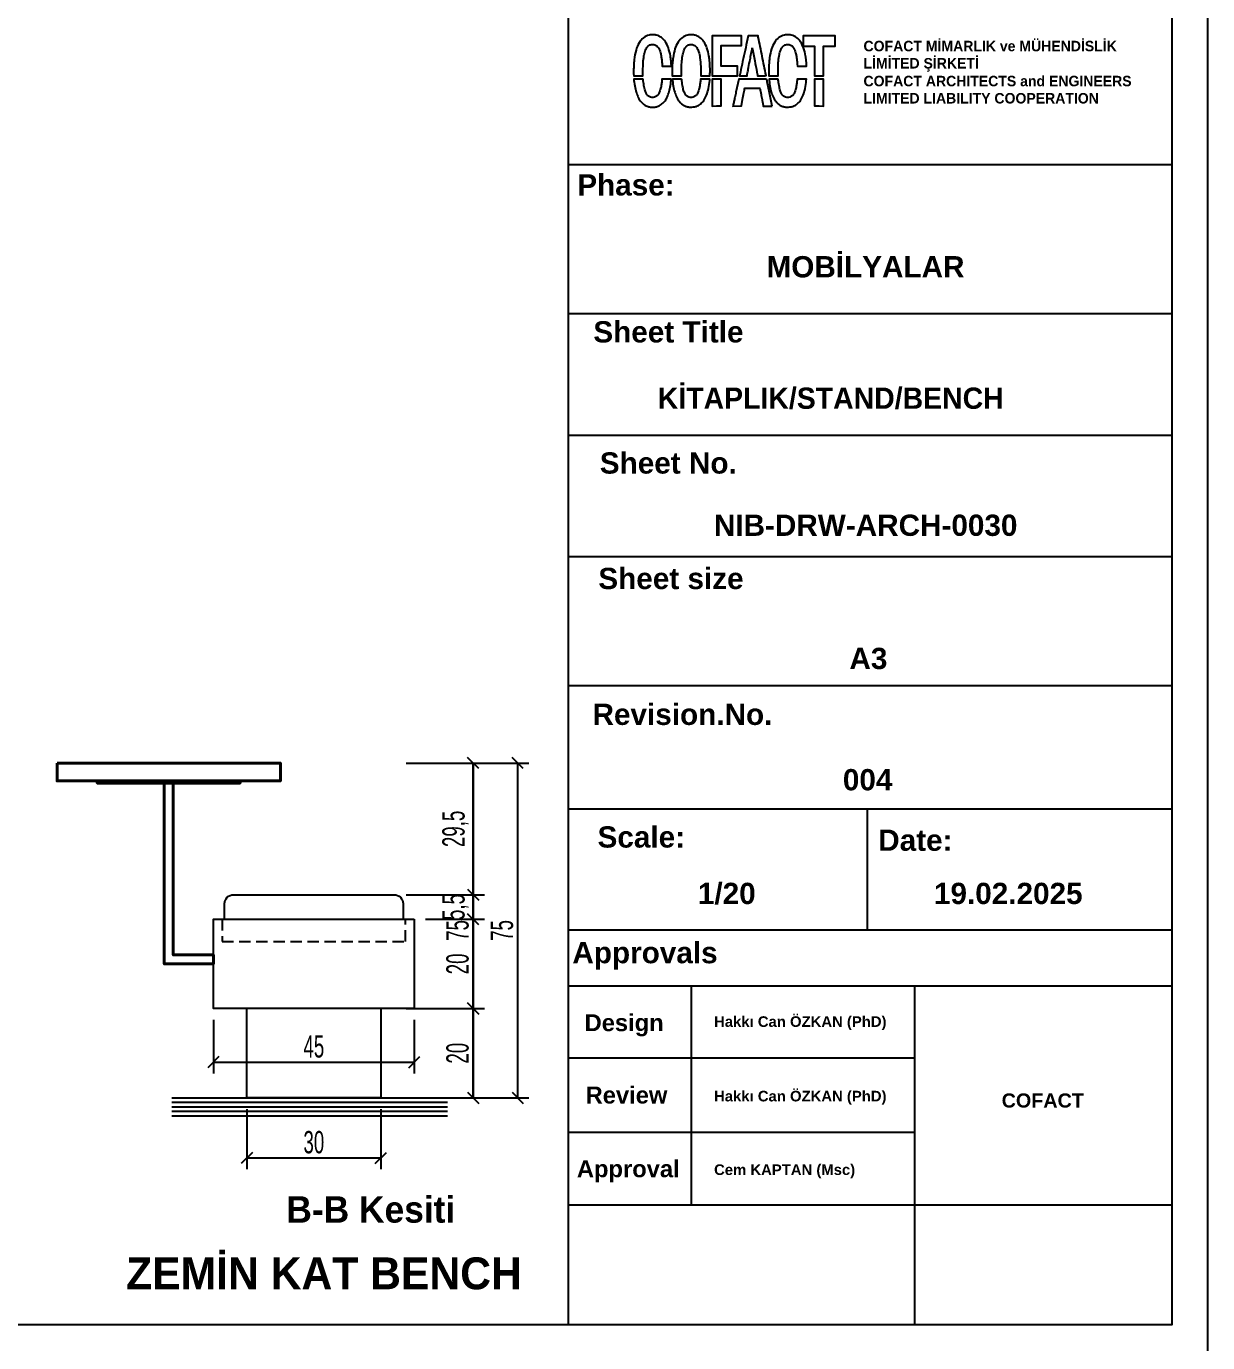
# Model space of a CAD drawing. Header units: millimetres. Extents: x 933584 to 974011, y 4545988 to 4553664.
# Drawn here: x 969076.5 to 969341, y 4551059.4 to 4551354.3 of the extents above; entities that cross this region are included whole.
import ezdxf

# ---------------------------------------------------------------- set-up
doc = ezdxf.new("R2010")
doc.units = ezdxf.units.MM
doc.header["$PDMODE"] = 35
doc.linetypes.add('HIDDEN', pattern=[9.525, 6.35, -3.175])
doc.layers.get('0').update_dxf_attribs({"color": 255})
doc.layers.get('Defpoints').update_dxf_attribs({"color": 8})
for name, color, linetype in [('0-DMS-50', 143, 'Continuous'), ('0-LNS-SLN', 6, 'Continuous'), ('0-TXT-XBX_20', 3, 'Continuous')]:
    doc.layers.add(name, color=color, linetype=linetype)
doc.layers.add('2-SPS-IBW', color=5, linetype='Continuous', lineweight=40)
doc.styles.add('Century Gothic_B_3', font='GOTHICB.TTF', dxfattribs={"height": 4})
doc.styles.add('dim_romans_50', font='swissl.ttf', dxfattribs={"width": 0.6, "height": 5})
doc.dimstyles.new('ONK_dim 1_50', dxfattribs={"dimscale": 5, "dimtxt": 4, "dimasz": 0.5, "dimexe": 0.5, "dimexo": 0.5, "dimgap": 0.2, "dimtad": 1, "dimdec": 1, "dimrnd": 0.5, "dimzin": 9, "dimtxsty": 'dim_romans_50', "dimblk": 'OBLIQUE', "dimcen": 1, "dimclre": 256, "dimclrt": 256, "dimazin": 2, "dimtfac": 1, "dimtdec": 1, "dimtix": 1, "dimtmove": 2, "dimatfit": 3, "dimldrblk": 'OBLIQUE', "dimfxl": 3, "dimfxlon": 1, "dimarcsym": 0})

# ---------------------------------------------------------------- blocks, each defined once
blk = doc.blocks.new('_Oblique')
at = {"color": 0, "linetype": 'ByBlock', "lineweight": -2}
blk.add_line((-0.5, -0.5), (0.5, 0.5), dxfattribs=at)
blk = doc.blocks.new('*D2620')
at = {"layer": '0-DMS-50', "lineweight": -2}
for p, q in [((969118.36, 4551131.74), (969118.36, 4551119.73)), ((969163.36, 4551131.74), (969163.36, 4551119.73))]:
    blk.add_line(p, q, dxfattribs=at)
at = {"layer": '0-DMS-50', "color": 0, "lineweight": -2}
blk.add_line((969118.36, 4551122.23), (969163.36, 4551122.23), dxfattribs=at)
at = {"layer": 'Defpoints', "color": 0}
for p in [(969118.36, 4551134.24), (969163.36, 4551134.24), (969163.36, 4551122.23)]:
    blk.add_point(p, dxfattribs=at)
at = {"layer": '0-DMS-50', "color": 0, "linetype": 'ByBlock', "lineweight": -2, "xscale": 2.5, "yscale": 2.5, "zscale": 2.5, "rotation": 180}
blk.add_blockref('_Oblique', (969118.36, 4551122.23), dxfattribs=at)
at = {"layer": '0-DMS-50', "color": 0, "linetype": 'ByBlock', "lineweight": -2, "xscale": 2.5, "yscale": 2.5, "zscale": 2.5}
blk.add_blockref('_Oblique', (969163.36, 4551122.23), dxfattribs=at)
at = {"layer": '0-DMS-50', "insert": (969140.86, 4551125.73), "char_height": 5, "attachment_point": 5, "style": 'dim_romans_50'}
blk.add_mtext('45', dxfattribs=at)
blk = doc.blocks.new('*D2621')
at = {"layer": '0-DMS-50', "lineweight": -2}
for p, q in [((969125.86, 4551111.74), (969125.86, 4551098.28)), ((969155.86, 4551111.74), (969155.86, 4551098.28))]:
    blk.add_line(p, q, dxfattribs=at)
at = {"layer": '0-DMS-50', "color": 0, "lineweight": -2}
blk.add_line((969125.86, 4551100.78), (969155.86, 4551100.78), dxfattribs=at)
at = {"layer": 'Defpoints', "color": 0}
for p in [(969125.86, 4551114.24), (969155.86, 4551114.24), (969155.86, 4551100.78)]:
    blk.add_point(p, dxfattribs=at)
at = {"layer": '0-DMS-50', "color": 0, "linetype": 'ByBlock', "lineweight": -2, "xscale": 2.5, "yscale": 2.5, "zscale": 2.5, "rotation": 180}
blk.add_blockref('_Oblique', (969125.86, 4551100.78), dxfattribs=at)
at = {"layer": '0-DMS-50', "color": 0, "linetype": 'ByBlock', "lineweight": -2, "xscale": 2.5, "yscale": 2.5, "zscale": 2.5}
blk.add_blockref('_Oblique', (969155.86, 4551100.78), dxfattribs=at)
at = {"layer": '0-DMS-50', "insert": (969140.86, 4551104.28), "char_height": 5, "attachment_point": 5, "style": 'dim_romans_50'}
blk.add_mtext('30', dxfattribs=at)
blk = doc.blocks.new('*D2622')
at = {"layer": '0-DMS-50', "lineweight": -2}
for p, q in [((969161.56, 4551134.24), (969179.06, 4551134.24)), ((969161.56, 4551114.24), (969179.06, 4551114.24))]:
    blk.add_line(p, q, dxfattribs=at)
at = {"layer": '0-DMS-50', "color": 0, "lineweight": -2}
blk.add_line((969176.56, 4551114.24), (969176.56, 4551134.24), dxfattribs=at)
at = {"layer": 'Defpoints', "color": 0}
for p in [(969155.86, 4551134.24), (969176.56, 4551134.24), (969155.86, 4551114.24)]:
    blk.add_point(p, dxfattribs=at)
at = {"layer": '0-DMS-50', "color": 0, "linetype": 'ByBlock', "lineweight": -2, "xscale": 2.5, "yscale": 2.5, "zscale": 2.5}
for p, rotation in [((969176.56, 4551134.24), 90), ((969176.56, 4551114.24), 270)]:
    blk.add_blockref('_Oblique', p, dxfattribs=dict(at, rotation=rotation))
at = {"layer": '0-DMS-50', "insert": (969173.06, 4551124.24), "char_height": 5, "attachment_point": 5, "rotation": 90, "style": 'dim_romans_50'}
blk.add_mtext('20', dxfattribs=at)
blk = doc.blocks.new('*D2623')
at = {"layer": '0-DMS-50', "lineweight": -2}
for p, q in [((969165.86, 4551154.24), (969179.06, 4551154.24)), ((969161.56, 4551134.24), (969179.06, 4551134.24))]:
    blk.add_line(p, q, dxfattribs=at)
at = {"layer": '0-DMS-50', "color": 0, "lineweight": -2}
blk.add_line((969176.56, 4551134.24), (969176.56, 4551154.24), dxfattribs=at)
at = {"layer": 'Defpoints', "color": 0}
for p in [(969163.36, 4551154.24), (969176.56, 4551154.24), (969155.86, 4551134.24)]:
    blk.add_point(p, dxfattribs=at)
at = {"layer": '0-DMS-50', "color": 0, "linetype": 'ByBlock', "lineweight": -2, "xscale": 2.5, "yscale": 2.5, "zscale": 2.5}
for p, rotation in [((969176.56, 4551154.24), 90), ((969176.56, 4551134.24), 270)]:
    blk.add_blockref('_Oblique', p, dxfattribs=dict(at, rotation=rotation))
at = {"layer": '0-DMS-50', "insert": (969173.06, 4551144.24), "char_height": 5, "attachment_point": 5, "rotation": 90, "style": 'dim_romans_50'}
blk.add_mtext('20', dxfattribs=at)
blk = doc.blocks.new('*D2624')
at = {"layer": '0-DMS-50', "color": 0, "lineweight": -2}
for p, q in [((969176.56, 4551159.74), (969176.56, 4551162.24)), ((969176.56, 4551154.24), (969176.56, 4551159.74)), ((969176.56, 4551154.24), (969176.56, 4551151.74))]:
    blk.add_line(p, q, dxfattribs=at)
at = {"layer": '0-DMS-50', "lineweight": -2}
for p, q in [((969161.56, 4551159.74), (969179.06, 4551159.74)), ((969165.86, 4551154.24), (969179.06, 4551154.24))]:
    blk.add_line(p, q, dxfattribs=at)
at = {"layer": 'Defpoints', "color": 0}
for p in [(969140.86, 4551159.74), (969176.56, 4551159.74), (969163.36, 4551154.24)]:
    blk.add_point(p, dxfattribs=at)
at = {"layer": '0-DMS-50', "color": 0, "linetype": 'ByBlock', "lineweight": -2, "xscale": 2.5, "yscale": 2.5, "zscale": 2.5}
for p, rotation in [((969176.56, 4551159.74), 270), ((969176.56, 4551154.24), 90)]:
    blk.add_blockref('_Oblique', p, dxfattribs=dict(at, rotation=rotation))
at = {"layer": '0-DMS-50', "insert": (969172.59, 4551156.99), "char_height": 5, "attachment_point": 5, "rotation": 90, "style": 'dim_romans_50'}
blk.add_mtext('5,5', dxfattribs=at)
blk = doc.blocks.new('*D2625')
at = {"layer": '0-DMS-50', "lineweight": -2}
for p, q in [((969161.56, 4551189.24), (969179.06, 4551189.24)), ((969161.56, 4551159.74), (969179.06, 4551159.74))]:
    blk.add_line(p, q, dxfattribs=at)
at = {"layer": '0-DMS-50', "color": 0, "lineweight": -2}
blk.add_line((969176.56, 4551159.74), (969176.56, 4551189.24), dxfattribs=at)
at = {"layer": 'Defpoints', "color": 0}
for p in [(969133.36, 4551189.24), (969176.56, 4551189.24), (969140.86, 4551159.74)]:
    blk.add_point(p, dxfattribs=at)
at = {"layer": '0-DMS-50', "color": 0, "linetype": 'ByBlock', "lineweight": -2, "xscale": 2.5, "yscale": 2.5, "zscale": 2.5}
for p, rotation in [((969176.56, 4551189.24), 90), ((969176.56, 4551159.74), 270)]:
    blk.add_blockref('_Oblique', p, dxfattribs=dict(at, rotation=rotation))
at = {"layer": '0-DMS-50', "insert": (969172.59, 4551174.49), "char_height": 5, "attachment_point": 5, "rotation": 90, "style": 'dim_romans_50'}
blk.add_mtext('29,5', dxfattribs=at)
blk = doc.blocks.new('*D2626')
at = {"layer": '0-DMS-50', "lineweight": -2}
for p, q in [((969161.56, 4551189.24), (969179.06, 4551189.24)), ((969161.56, 4551114.24), (969179.06, 4551114.24))]:
    blk.add_line(p, q, dxfattribs=at)
at = {"layer": '0-DMS-50', "color": 0, "lineweight": -2}
blk.add_line((969176.56, 4551189.24), (969176.56, 4551114.24), dxfattribs=at)
at = {"layer": 'Defpoints', "color": 0}
for p in [(969133.36, 4551189.24), (969125.86, 4551114.24), (969176.56, 4551114.24)]:
    blk.add_point(p, dxfattribs=at)
at = {"layer": '0-DMS-50', "color": 0, "linetype": 'ByBlock', "lineweight": -2, "xscale": 2.5, "yscale": 2.5, "zscale": 2.5}
for p, rotation in [((969176.56, 4551189.24), 90), ((969176.56, 4551114.24), 270)]:
    blk.add_blockref('_Oblique', p, dxfattribs=dict(at, rotation=rotation))
at = {"layer": '0-DMS-50', "insert": (969173.06, 4551151.74), "char_height": 5, "attachment_point": 5, "rotation": 90, "style": 'dim_romans_50'}
blk.add_mtext('75', dxfattribs=at)
blk = doc.blocks.new('*D2627')
at = {"layer": '0-DMS-50', "lineweight": -2}
for p, q in [((969173.79, 4551189.24), (969189.01, 4551189.24)), ((969173.79, 4551114.24), (969189.01, 4551114.24))]:
    blk.add_line(p, q, dxfattribs=at)
at = {"layer": '0-DMS-50', "color": 0, "lineweight": -2}
blk.add_line((969186.51, 4551114.24), (969186.51, 4551189.24), dxfattribs=at)
at = {"layer": 'Defpoints', "color": 0}
for p in [(969171.29, 4551189.24), (969186.51, 4551189.24), (969171.29, 4551114.24)]:
    blk.add_point(p, dxfattribs=at)
at = {"layer": '0-DMS-50', "color": 0, "linetype": 'ByBlock', "lineweight": -2, "xscale": 2.5, "yscale": 2.5, "zscale": 2.5}
for p, rotation in [((969186.51, 4551189.24), 90), ((969186.51, 4551114.24), 270)]:
    blk.add_blockref('_Oblique', p, dxfattribs=dict(at, rotation=rotation))
at = {"layer": '0-DMS-50', "insert": (969183.01, 4551151.74), "char_height": 5, "attachment_point": 5, "rotation": 90, "style": 'dim_romans_50'}
blk.add_mtext('75', dxfattribs=at)

msp = doc.modelspace()

# ---------------------------------------------------------------- linework, layer by layer
at = {"color": 0}
for p, q in [((969333.03, 4551323.25), (969197.81, 4551323.25)), ((969197.81, 4551289.94), (969333.03, 4551289.94)), ((969333.03, 4551262.58), (969197.81, 4551262.58)), ((969333.03, 4551235.4), (969197.81, 4551235.4)), ((969333.03, 4551206.51), (969197.81, 4551206.51)), ((969333.03, 4551178.91), (969197.81, 4551178.91)), ((969264.8, 4551178.91), (969264.8, 4551151.82)), ((969333.03, 4551151.82), (969197.81, 4551151.82)), ((969333.03, 4551139.28), (969197.81, 4551139.28)), ((969225.35, 4551139.28), (969225.35, 4551090.18)), ((969275.35, 4551139.28), (969275.35, 4551109.85)), ((969197.81, 4551123.23), (969275.35, 4551123.23)), ((969275.35, 4551109.85), (969275.35, 4551063.4)), ((969197.81, 4551106.54), (969275.35, 4551106.54)), ((969333.03, 4551090.18), (969197.81, 4551090.18))]:
    msp.add_line(p, q, dxfattribs=at)
for points in [[(968501.03, 4551655.4), (969341.03, 4551655.4), (969341.03, 4551055.4), (968501.03, 4551055.4)], [(968509.03, 4551647.4), (969333.03, 4551647.4), (969333.03, 4551063.4), (968509.03, 4551063.4)], [(969230.08, 4551347.65), (969230.08, 4551343.2), (969232.91, 4551343.2), (969235.73, 4551343.2), (969235.73, 4551344.25), (969235.73, 4551345.31), (969233.9, 4551345.31), (969232.07, 4551345.31), (969232.07, 4551347.63), (969232.07, 4551349.96), (969234.36, 4551349.96), (969236.65, 4551349.96), (969236.65, 4551351.03), (969236.65, 4551352.11), (969233.36, 4551352.11), (969230.08, 4551352.11)], [(969250.41, 4551350.97), (969250.41, 4551349.84), (969251.7, 4551349.84), (969252.99, 4551349.84), (969252.99, 4551346.52), (969252.99, 4551343.2), (969253.99, 4551343.2), (969254.98, 4551343.2), (969254.98, 4551346.52), (969254.98, 4551349.84), (969256.29, 4551349.84), (969257.61, 4551349.84), (969257.61, 4551350.97), (969257.61, 4551352.11), (969254.01, 4551352.11), (969250.41, 4551352.11)], [(969230.08, 4551339.4), (969230.08, 4551336.4), (969231.07, 4551336.41), (969232.05, 4551336.42), (969232.06, 4551339.41), (969232.07, 4551342.4), (969231.08, 4551342.4), (969230.08, 4551342.4)], [(969253, 4551339.41), (969253.01, 4551336.42), (969254, 4551336.41), (969254.98, 4551336.4), (969254.98, 4551339.4), (969254.98, 4551342.4), (969253.99, 4551342.4), (969252.99, 4551342.4)]]:
    msp.add_lwpolyline(points, close=True, dxfattribs=at)
msp.add_lwpolyline([(969197.81, 4551647.4), (969197.81, 4551063.4)], dxfattribs=at)
for points in [[(969215.94, 4551352.3, 0.11064), (969214.7, 4551351.7, 0.089568), (969213.72, 4551350.59, 0.069833), (969213.02, 4551348.94, 0.037138), (969212.6, 4551346.76, 0.013582), (969212.55, 4551346.1, 0.005436), (969212.5, 4551345.2, 0.005261), (969212.47, 4551344.31, 0.017635), (969212.48, 4551343.72), (969212.51, 4551343.2), (969213.53, 4551343.2), (969214.55, 4551343.2), (969214.56, 4551344.4, -0.01557), (969214.62, 4551346.17, -0.027157), (969214.79, 4551347.62, -0.033018), (969215.07, 4551348.76, -0.079442), (969215.46, 4551349.54, -0.009072), (969215.58, 4551349.69, -0.030827), (969215.67, 4551349.79, -0.031813), (969215.76, 4551349.87, -0.010138), (969215.91, 4551349.99, -0.089655), (969216.21, 4551350.13, -0.05192), (969216.61, 4551350.19, -0.051218), (969217.02, 4551350.17, -0.076363), (969217.36, 4551350.07, -0.070873), (969217.68, 4551349.85, -0.052254), (969217.97, 4551349.53, -0.046256), (969218.21, 4551349.12, -0.033841), (969218.4, 4551348.62, -0.02482), (969218.55, 4551348.06, -0.012371), (969218.68, 4551347.34, -0.011745), (969218.78, 4551346.55, -0.011909), (969218.85, 4551345.75), (969218.88, 4551345.31), (969219.91, 4551345.31), (969220.93, 4551345.31), (969220.93, 4551345.47, 0.020953), (969220.92, 4551345.84, 0.004455), (969220.86, 4551346.47, 0.00493), (969220.79, 4551347.12, 0.011284), (969220.71, 4551347.61, 0.038093), (969220.26, 4551349.41, 0.067383), (969219.59, 4551350.79, 0.083303), (969218.7, 4551351.74, 0.099908), (969217.6, 4551352.27, 0.02201), (969217.42, 4551352.31, 0.020762), (969217.24, 4551352.33, 0.015695), (969217.02, 4551352.34, 0.005906), (969216.7, 4551352.34, 0.00548), (969216.46, 4551352.34, 0.006399), (969216.23, 4551352.33, 0.005718), (969216.04, 4551352.31, 0.038226)], [(969224.57, 4551352.3, 0.105194), (969223.39, 4551351.74, 0.087054), (969222.44, 4551350.72, 0.069549), (969221.74, 4551349.21, 0.038701), (969221.3, 4551347.23, 0.014261), (969221.2, 4551346.4, 0.008448), (969221.13, 4551345.4, 0.008433), (969221.1, 4551344.43, 0.018733), (969221.12, 4551343.69), (969221.14, 4551343.2), (969222.16, 4551343.2), (969223.18, 4551343.2), (969223.19, 4551344.4, -0.01557), (969223.25, 4551346.17, -0.027157), (969223.42, 4551347.62, -0.033018), (969223.7, 4551348.76, -0.079442), (969224.09, 4551349.54, -0.009072), (969224.21, 4551349.69, -0.030827), (969224.3, 4551349.79, -0.031813), (969224.39, 4551349.87, -0.010138), (969224.54, 4551349.99, -0.089655), (969224.84, 4551350.13, -0.05192), (969225.24, 4551350.19, -0.051218), (969225.65, 4551350.17, -0.076363), (969225.99, 4551350.07, -0.136443), (969226.6, 4551349.53, -0.067108), (969227.04, 4551348.59, -0.045937), (969227.34, 4551347.21, -0.018323), (969227.5, 4551345.29, -0.004967), (969227.52, 4551344.89, -0.003937), (969227.53, 4551344.47, -0.00398), (969227.53, 4551344.07, -0.009912), (969227.52, 4551343.78), (969227.5, 4551343.2), (969228.52, 4551343.2), (969229.55, 4551343.2), (969229.58, 4551343.7, 0.018366), (969229.59, 4551344.57, 0.009634), (969229.55, 4551345.65, 0.009631), (969229.46, 4551346.72, 0.017297), (969229.35, 4551347.61, 0.038062), (969228.9, 4551349.41, 0.067387), (969228.22, 4551350.79, 0.08333), (969227.33, 4551351.74, 0.099909), (969226.23, 4551352.27, 0.02201), (969226.05, 4551352.31, 0.020762), (969225.87, 4551352.33, 0.015695), (969225.65, 4551352.34, 0.005906), (969225.33, 4551352.34, 0.00548), (969225.09, 4551352.34, 0.006399), (969224.86, 4551352.33, 0.005718), (969224.67, 4551352.31, 0.038226)], [(969239.05, 4551349.47, 0.00001), (969239.6, 4551346.55, 0.000084), (969240.08, 4551343.98, 0.003215), (969240.19, 4551343.41), (969240.23, 4551343.2), (969241.18, 4551343.2, 0.001355), (969241.55, 4551343.2, 0.00226), (969241.85, 4551343.2, 0.000206), (969242.13, 4551343.21, 0.409743), (969242.13, 4551343.21, 0.049641), (969242.13, 4551343.24, 0.000001), (969241.26, 4551347.58, 0.000006), (969240.4, 4551351.85, 0.007694), (969240.36, 4551352.02), (969240.34, 4551352.11), (969239.24, 4551352.11), (969238.14, 4551352.11), (969237.85, 4551350.78, -0.000077), (969237.3, 4551348.24, -0.000085), (969236.76, 4551345.77, -0.000009), (969236.25, 4551343.41, -0.006923), (969236.22, 4551343.29), (969236.2, 4551343.2), (969237.88, 4551343.2, 0.000143), (969238, 4551343.83, 0.00034), (969238.1, 4551344.38, 0.000221), (969238.22, 4551345.01, -0.000266), (969238.55, 4551346.81, -0.000578), (969238.81, 4551348.19, -0.000087)], [(969246.21, 4551352.3, 0.105194), (969245.02, 4551351.74, 0.087054), (969244.07, 4551350.72, 0.069549), (969243.37, 4551349.21, 0.038701), (969242.93, 4551347.23, 0.014261), (969242.84, 4551346.4, 0.008448), (969242.77, 4551345.4, 0.008433), (969242.74, 4551344.43, 0.018733), (969242.75, 4551343.69), (969242.78, 4551343.2), (969243.8, 4551343.2), (969244.82, 4551343.2), (969244.82, 4551344.4, -0.01557), (969244.88, 4551346.17, -0.027157), (969245.06, 4551347.62, -0.033018), (969245.34, 4551348.76, -0.079442), (969245.73, 4551349.54, -0.009072), (969245.85, 4551349.69, -0.030827), (969245.93, 4551349.79, -0.031813), (969246.03, 4551349.87, -0.010138), (969246.18, 4551349.99, -0.089655), (969246.48, 4551350.13, -0.05192), (969246.88, 4551350.19, -0.051218), (969247.29, 4551350.17, -0.076363), (969247.63, 4551350.07, -0.070873), (969247.95, 4551349.85, -0.052254), (969248.23, 4551349.53, -0.046256), (969248.48, 4551349.12, -0.033841), (969248.67, 4551348.62, -0.02482), (969248.81, 4551348.06, -0.012371), (969248.95, 4551347.34, -0.011745), (969249.05, 4551346.55, -0.011909), (969249.12, 4551345.75), (969249.14, 4551345.31), (969250.17, 4551345.31), (969251.2, 4551345.31), (969251.2, 4551345.47, 0.020953), (969251.19, 4551345.84, 0.004455), (969251.13, 4551346.47, 0.00493), (969251.05, 4551347.12, 0.011284), (969250.98, 4551347.61, 0.038093), (969250.53, 4551349.41, 0.067383), (969249.86, 4551350.79, 0.083303), (969248.97, 4551351.74, 0.099908), (969247.86, 4551352.27, 0.02201), (969247.69, 4551352.31, 0.020762), (969247.51, 4551352.33, 0.015695), (969247.28, 4551352.34, 0.005906), (969246.97, 4551352.34, 0.00548), (969246.73, 4551352.34, 0.006399), (969246.5, 4551352.33, 0.005718), (969246.31, 4551352.31, 0.038226)], [(969212.56, 4551342.11, 0.025038), (969212.79, 4551340.53, 0.036131), (969213.16, 4551339.17, 0.041565), (969213.66, 4551338.04, 0.063352), (969214.29, 4551337.18, 0.028049), (969214.61, 4551336.87, 0.034689), (969214.95, 4551336.63, 0.034905), (969215.31, 4551336.43, 0.029004), (969215.72, 4551336.27, 0.021923), (969215.92, 4551336.22, 0.031789), (969216.09, 4551336.19, 0.019677), (969216.32, 4551336.18, 0.003659), (969216.74, 4551336.18, 0.003627), (969217.15, 4551336.18, 0.019229), (969217.38, 4551336.19, 0.031747), (969217.55, 4551336.22, 0.024514), (969217.73, 4551336.27, 0.035022), (969218.2, 4551336.46, 0.037328), (969218.63, 4551336.71, 0.037367), (969219.01, 4551337.02, 0.035245), (969219.36, 4551337.39, 0.053473), (969219.91, 4551338.26, 0.03772), (969220.34, 4551339.33, 0.032588), (969220.67, 4551340.62, 0.021334), (969220.88, 4551342.13), (969220.9, 4551342.4), (969219.87, 4551342.4), (969218.83, 4551342.4), (969218.81, 4551342.13, -0.0074), (969218.77, 4551341.75, -0.005344), (969218.71, 4551341.31, -0.005411), (969218.64, 4551340.9, -0.010609), (969218.58, 4551340.57, -0.034422), (969218.3, 4551339.59, -0.07643), (969217.93, 4551338.91, -0.102726), (969217.45, 4551338.5, -0.109019), (969216.86, 4551338.32, -0.095932), (969216.22, 4551338.39, -0.113527), (969215.69, 4551338.7, -0.092498), (969215.28, 4551339.27, -0.04608), (969214.97, 4551340.11, -0.017297), (969214.85, 4551340.63, -0.007909), (969214.73, 4551341.31, -0.007223), (969214.64, 4551341.98, -0.03219), (969214.61, 4551342.37, 0.402781), (969214.6, 4551342.38, 0.001238), (969214.31, 4551342.39, 0.005463), (969213.98, 4551342.4, 0.003096), (969213.57, 4551342.4), (969212.53, 4551342.4)], [(969221.19, 4551342.11, 0.025038), (969221.42, 4551340.53, 0.036131), (969221.79, 4551339.17, 0.041565), (969222.29, 4551338.04, 0.063352), (969222.92, 4551337.18, 0.047265), (969223.48, 4551336.69, 0.06438), (969224.07, 4551336.37, 0.06177), (969224.74, 4551336.2, 0.039412), (969225.54, 4551336.17, 0.027569), (969226.11, 4551336.22, 0.048064), (969226.56, 4551336.33, 0.049711), (969226.98, 4551336.53, 0.031882), (969227.42, 4551336.83, 0.081131), (969228.19, 4551337.66, 0.052129), (969228.8, 4551338.83, 0.043307), (969229.24, 4551340.32, 0.026621), (969229.51, 4551342.13), (969229.53, 4551342.4), (969228.5, 4551342.4), (969227.46, 4551342.4), (969227.44, 4551342.13, -0.0074), (969227.4, 4551341.75, -0.005344), (969227.34, 4551341.31, -0.005411), (969227.27, 4551340.9, -0.010609), (969227.21, 4551340.57, -0.034422), (969226.93, 4551339.59, -0.07643), (969226.56, 4551338.91, -0.102726), (969226.08, 4551338.5, -0.109019), (969225.49, 4551338.32, -0.095932), (969224.85, 4551338.39, -0.113527), (969224.32, 4551338.7, -0.092498), (969223.91, 4551339.27, -0.04608), (969223.6, 4551340.11, -0.017297), (969223.48, 4551340.63, -0.007909), (969223.36, 4551341.31, -0.007223), (969223.27, 4551341.98, -0.03219), (969223.24, 4551342.37, 0.402781), (969223.23, 4551342.38, 0.001238), (969222.94, 4551342.39, 0.005463), (969222.61, 4551342.4, 0.003096), (969222.2, 4551342.4), (969221.17, 4551342.4)], [(969243.51, 4551336.4, 0.000023), (969242.91, 4551339.37, 0.000048), (969242.35, 4551342.15, 0.022716), (969242.31, 4551342.33, 0.319618), (969242.25, 4551342.38, 0.005635), (969241.83, 4551342.39, 0.005119), (969241.1, 4551342.4, 0.000404), (969239.16, 4551342.4), (969236.03, 4551342.4), (969235.39, 4551339.47, -0.000063), (969235.15, 4551338.34, -0.000102), (969234.94, 4551337.38, -0.000015), (969234.76, 4551336.52, -0.015408), (969234.72, 4551336.4), (969236.62, 4551336.42), (969236.97, 4551338.31, -0.000258), (969237.1, 4551339.04, -0.000401), (969237.22, 4551339.67, -0.000111), (969237.33, 4551340.22, -0.013635), (969237.34, 4551340.28), (969237.36, 4551340.37), (969239.06, 4551340.37), (969240.76, 4551340.37), (969241.02, 4551339.01, 0.000154), (969241.12, 4551338.44, 0.000145), (969241.23, 4551337.87, 0.000144), (969241.33, 4551337.35, 0.000507), (969241.39, 4551337.02), (969241.51, 4551336.4)], [(969242.83, 4551342.11, 0.025038), (969243.06, 4551340.53, 0.036131), (969243.42, 4551339.17, 0.041565), (969243.93, 4551338.04, 0.063352), (969244.56, 4551337.18, 0.047265), (969245.12, 4551336.69, 0.06438), (969245.7, 4551336.37, 0.06177), (969246.37, 4551336.2, 0.039412), (969247.17, 4551336.17, 0.027569), (969247.74, 4551336.22, 0.048064), (969248.2, 4551336.33, 0.049711), (969248.62, 4551336.53, 0.031882), (969249.06, 4551336.83, 0.081131), (969249.83, 4551337.66, 0.052129), (969250.43, 4551338.83, 0.043307), (969250.87, 4551340.32, 0.026621), (969251.14, 4551342.13), (969251.17, 4551342.4), (969250.13, 4551342.4), (969249.1, 4551342.4), (969249.07, 4551342.13, -0.0074), (969249.03, 4551341.75, -0.005344), (969248.97, 4551341.31, -0.005411), (969248.91, 4551340.9, -0.010609), (969248.85, 4551340.57, -0.034422), (969248.57, 4551339.59, -0.07643), (969248.2, 4551338.91, -0.102726), (969247.72, 4551338.5, -0.109019), (969247.13, 4551338.32, -0.095932), (969246.48, 4551338.39, -0.113527), (969245.96, 4551338.7, -0.092498), (969245.54, 4551339.27, -0.04608), (969245.24, 4551340.11, -0.017297), (969245.12, 4551340.63, -0.007909), (969245, 4551341.31, -0.007223), (969244.9, 4551341.98, -0.03219), (969244.88, 4551342.37, 0.402781), (969244.86, 4551342.38, 0.001238), (969244.58, 4551342.39, 0.005463), (969244.24, 4551342.4, 0.003096), (969243.84, 4551342.4), (969242.8, 4551342.4)]]:
    msp.add_lwpolyline(points, format="xyb", close=True, dxfattribs=at)
for points in [[(969109.03, 4551114.24), (969170.83, 4551114.24)], [(969109.03, 4551113.24), (969170.83, 4551113.24)], [(969109.03, 4551112.24), (969170.83, 4551112.24)], [(969109.03, 4551111.24), (969170.83, 4551111.24)], [(969109.03, 4551110.24), (969170.83, 4551110.24)]]:
    msp.add_lwpolyline(points)
at = {"layer": '0-DMS-50'}
msp.add_lwpolyline([(969120.86, 4551154.24), (969120.86, 4551157.74, -0.414214), (969122.86, 4551159.74), (969158.86, 4551159.74, -0.414214), (969160.86, 4551157.74), (969160.86, 4551154.24)], format="xyb", dxfattribs=at)
at = {"layer": '0-LNS-SLN'}
for points in [[(969163.36, 4551154.24), (969163.36, 4551134.24), (969118.36, 4551134.24), (969118.36, 4551154.24), (969163.36, 4551154.24)], [(969155.86, 4551134.24), (969155.86, 4551114.24), (969125.86, 4551114.24), (969125.86, 4551134.24)]]:
    msp.add_lwpolyline(points, dxfattribs=at)
at = {"layer": '0-LNS-SLN', "linetype": 'HIDDEN', "ltscale": 0.4}
msp.add_lwpolyline([(969120.36, 4551154.24), (969120.36, 4551149.24), (969161.36, 4551149.24), (969161.36, 4551154.24)], dxfattribs=at)
at = {"layer": '2-SPS-IBW'}
msp.add_lwpolyline([(969083.36, 4551189.24), (969083.36, 4551185.24), (969133.36, 4551185.24), (969133.36, 4551189.24)], close=True, dxfattribs=at)
for points in [[(969092.36, 4551185.24), (969092.36, 4551184.74), (969107.36, 4551184.74)], [(969124.36, 4551185.24), (969124.36, 4551184.74), (969107.36, 4551184.74)], [(969109.36, 4551184.74), (969109.36, 4551146.24), (969118.36, 4551146.24), (969118.36, 4551144.24), (969107.36, 4551144.24), (969107.36, 4551184.74)]]:
    msp.add_lwpolyline(points, dxfattribs=at)

# ---------------------------------------------------------------- texts
at = {"color": 0, "attachment_point": 1, "line_spacing_factor": 0.984502, "style": 'Century Gothic_B_3'}
for s, insert, char_height, width in [('{\\fFranklin Gothic Medium|b1|i0|c162|p34;COFACT MİMARLIK ve MÜHENDİSLİK}\\P{\\fFranklin Gothic Medium|b1|i0|c162|p34;LİMİTED ŞİRKETİ}', (969263.96, 4551351.01), 2.3492, 91.5237), ('\\pxql;{\\fFranklin Gothic Book|b1|i0|c162|p34;COFACT ARCHITECTS and ENGINEERS\\PLIMITED LIABILITY COOPERATION}', (969263.96, 4551343.17), 2.3492, 91.5237), ('\\pxqr;{\\fArial|b1|i0|c0|p34;Phase:}', (968986.41, 4551321.12), 4.7614, 235.2535), ('\\pxqr;{\\fArial|b1|i0|c0|p34;MOBİLYALAR}', (969051.32, 4551302.78), 4.7614, 235.2535), ('\\pxqr;{\\fArial|b1|i0|c0|p34;Sheet Title}', (969001.83, 4551288.2), 4.7614, 235.2535), ('\\pxi-2,l3,qr,t3;KİTAPLIK/STAND/BENCH', (969060.1, 4551273.34), 4.7614, 235.2535), ('\\pxqr;{\\fArial|b1|i0|c0|p34;Sheet No.}', (969000.32, 4551258.83), 4.7614, 235.2535), ('\\pxqr;{\\fArial|b1|i0|c0|p34;NIB-DRW-ARCH-0030}', (969063.18, 4551244.88), 4.7614, 235.2535), ('\\pxqr;{\\fArial|b1|i0|c0|p34;Sheet size}', (969001.85, 4551232.96), 4.7614, 235.2535), ('\\pxqr;{\\fArial|b1|i0|c0|p34;A3}', (969034.05, 4551215.05), 4.7614, 235.2535), ('\\pxqr;{\\fArial|b1|i0|c0|p34;Revision.No.}', (969008.3, 4551202.53), 4.7614, 235.2535), ('\\pxqr;{\\fArial|b1|i0|c0|p34;00\\fArial|b1|i0|c162|p34;4}', (969035.18, 4551187.88), 4.7614, 235.2535), ('\\pxqr;{\\fArial|b1|i0|c0|p34;Scale:}', (968988.74, 4551175.06), 4.7614, 235.2535), ('\\pxqr;{\\fArial|b1|i0|c0|p34;Date:}', (969048.63, 4551174.34), 4.7614, 235.2535), ('\\pxqr;{\\fArial|b1|i0|c0|p34;1/20}', (969004.56, 4551162.41), 4.7614, 235.2535), ('\\pxqr;{\\fArial|b1|i0|c162|p34;19\\fArial|b1|i0|c0|p34;.02.202\\fArial|b1|i0|c162|p34;5}', (969077.77, 4551162.41), 4.7614, 235.2535), ('\\pxqr;{\\fArial|b1|i0|c0|p34;Approvals}', (968996.03, 4551149.15), 4.7614, 235.2535), ('\\pxqr;{\\fArial|b1|i0|c0|p34;Design}', (968983.95, 4551132.98), 3.8034, 235.2535), ('{\\fArial|b1|i0|c0|p34;\\W9.71336;   }{\\fArial|b1|i0|c0|p34;Hakkı Can ÖZKAN (PhD)}', (969203.57, 4551132.51), 2.3807, 65.374), ('\\pxqr;{\\fArial|b1|i0|c0|p34;Review}', (968984.78, 4551116.77), 3.8034, 235.2535), ('{\\fArial|b1|i0|c0|p34;\\W9.71336;   }{\\fArial|b1|i0|c0|p34;Hakkı Can ÖZKAN (PhD)}', (969203.57, 4551115.82), 2.3807, 65.374), ('\\pxqc;{\\fArial|b1|i0|c0|p34;COFACT}', (969238.73, 4551115.23), 3.1638, 130.7481), ('\\pxqr;{\\fArial|b1|i0|c0|p34;Approval}', (968987.54, 4551100.26), 3.8034, 235.2535), ('{\\W9.71336;\\fArial|b1|i0|c0|p34;   \\W1;Cem KAPTAN (Msc)}', (969203.57, 4551099.34), 2.3807, 65.374), ('\\pxi-2,l3,qr,t3;ZEMİN KAT BENCH', (968834.55, 4551078.5), 7.142, 352.8803)]:
    msp.add_mtext(s, dxfattribs=dict(at, insert=insert, char_height=char_height, width=width))
at = {"layer": '0-TXT-XBX_20', "color": 0, "insert": (969038.3, 4551092.2), "char_height": 5.9199, "width": 230.6396, "attachment_point": 1, "rotation": 0, "line_spacing_factor": 0.984502, "style": 'Century Gothic_B_3'}
msp.add_mtext('\\pxqc;{\\fFranklin Gothic Book|b1|i0|c162|p34;B-B Kesiti}', dxfattribs=at)

# ---------------------------------------------------------------- dimensions: what is measured, and where the dimension line sits
at = {"layer": '0-DMS-50'}
for base, p1, p2, picture, middle in [((969176.56, 4551114.24), (969133.36, 4551189.24), (969125.86, 4551114.24), '*D2626', (969173.06, 4551151.74)), ((969176.56, 4551189.24), (969140.86, 4551159.74), (969133.36, 4551189.24), '*D2625', (969172.59, 4551174.49)), ((969176.56, 4551159.74), (969163.36, 4551154.24), (969140.86, 4551159.74), '*D2624', (969172.59, 4551156.99)), ((969176.56, 4551154.24), (969155.86, 4551134.24), (969163.36, 4551154.24), '*D2623', (969173.06, 4551144.24))]:
    dim = msp.add_linear_dim(base=base, p1=p1, p2=p2, angle=270, dimstyle='ONK_dim 1_50', dxfattribs=at)
    dim.commit()
    dim.dimension.update_dxf_attribs({"geometry": picture, "text_midpoint": middle})
for p1, p2, distance, picture, middle in [((969171.29, 4551114.24), (969171.29, 4551189.24), -15.22, '*D2627', (969183.01, 4551151.74)), ((969155.86, 4551114.24), (969155.86, 4551134.24), -20.71, '*D2622', (969173.06, 4551124.24)), ((969118.36, 4551134.24), (969163.36, 4551134.24), -12.01, '*D2620', (969140.86, 4551125.73)), ((969125.86, 4551114.24), (969155.86, 4551114.24), -13.46, '*D2621', (969140.86, 4551104.28))]:
    dim = msp.add_aligned_dim(p1=p1, p2=p2, distance=distance, dimstyle='ONK_dim 1_50', dxfattribs=at)
    dim.commit()
    dim.dimension.update_dxf_attribs({"geometry": picture, "text_midpoint": middle})

doc.saveas('drawing.dxf')
